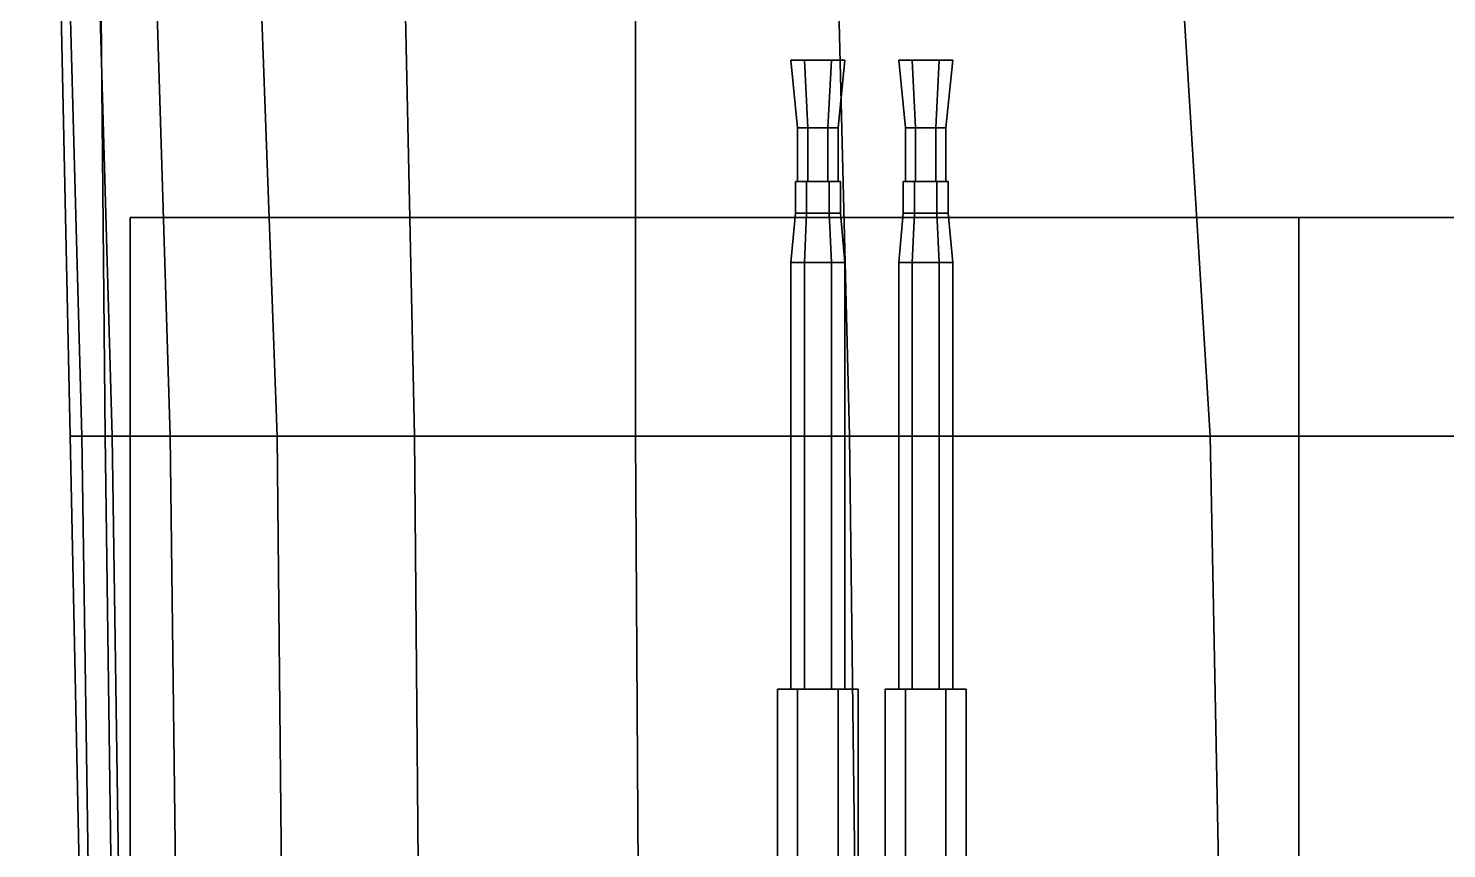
# Model space of a CAD drawing. Header units: millimetres. Extents: x -6 to 6, y -93 to 86.
# Drawn here: x -6.377 to -3.221, y -5.635 to -3.809 of the extents above; entities that cross this region are included whole.
import ezdxf

# ---------------------------------------------------------------- set-up
doc = ezdxf.new("R2010")
doc.units = ezdxf.units.MM
doc.layers.add('gun', color=1, linetype='Continuous')
doc.layers.add('railings', color=6, linetype='Continuous')

msp = doc.modelspace()

# ---------------------------------------------------------------- linework, layer by layer
for points in [[(-6.2474, -0.349, 3.5468), (-6.3768, -0.349, 1.9112), (-6.2837, -4.7166, 1.9112), (-6.206, -4.7166, 3.4019)], [(-6.3768, -0.349, 1.9112), (-6.3768, -0.349, 0.9226), (-6.2578, -4.7166, 0.9226), (-6.2837, -4.7166, 1.9112)], [(-6.3768, -0.349, 0.9226), (-6.3147, -0.349, 0.0582), (-6.1905, -4.7166, 0.0582), (-6.2578, -4.7166, 0.9226)], [(-6.3147, -0.349, 0.0582), (-6.1957, -0.349, -0.7544), (-6.0611, -4.7166, -0.7544), (-6.1905, -4.7166, 0.0582)], [(6.2474, -0.349, 3.5468), (-6.2474, -0.349, 3.5468), (-6.206, -4.7166, 3.4019), (6.206, -4.7166, 3.4019)], [(-6.1957, -0.349, -0.7544), (-5.9835, -0.349, -1.4325), (-5.823, -4.7166, -1.4325), (-6.0611, -4.7166, -0.7544)], [(-5.9835, -0.349, -1.4325), (-5.6108, -0.349, -2.1105), (-5.5176, -4.7166, -2.0225), (-5.823, -4.7166, -1.4325)], [(-5.6108, -0.349, -2.1105), (-5.0259, -0.349, -2.7886), (-5.0259, -4.7166, -2.5764), (-5.5176, -4.7166, -2.0225)], [(-5.0259, -0.349, -2.7886), (-4.6584, -0.349, -3.0267), (-4.5497, -4.7166, -2.9749), (-5.0259, -4.7166, -2.5764)], [(-4.6584, -0.349, -3.0267), (-4.0166, -0.349, -3.3579), (-3.7474, -4.7166, -3.3579), (-4.5497, -4.7166, -2.9749)], [(-4.0166, -0.349, -3.3579), (-2.9141, -0.349, -3.6633), (-2.9141, -4.7166, -3.5753), (-3.7474, -4.7166, -3.3579)], [(-3.55, -8.28, 5.46), (-3.55, -4.23, 5.58), (-6.15, -4.23, 5.58), (-6.15, -8.28, 5.46)], [(-6.15, -8.28, 5.46), (-6.15, -4.23, 5.58), (-3.55, -4.23, 5.58), (-3.55, -8.28, 5.46)], [(-6.15, -8.28, 5.46), (-6.15, -4.23, 5.58), (-6.15, -4.23, 6.48), (-6.15, -8.28, 6.4)], [(-6.15, -8.28, 6.4), (-6.15, -4.23, 6.48), (-6.15, -4.23, 5.58), (-6.15, -8.28, 5.46)], [(-6.15, -4.23, 5.58), (-2.95, -4.23, 5.58), (-2.95, -4.23, 6.48), (-6.15, -4.23, 6.48)], [(-6.15, -4.23, 6.48), (-2.95, -4.23, 6.48), (-2.95, -4.23, 5.58), (-6.15, -4.23, 5.58)], [(-3.55, -4.23, 5.58), (-3.55, -4.23, 3.41), (-3.55, -8.28, 3.24), (-3.55, -8.28, 5.46)], [(3.55, -8.28, 5.46), (3.55, -4.23, 5.58), (-3.55, -4.23, 5.58), (-3.55, -8.28, 5.46)], [(-2.95, -4.23, 3.33), (-3.55, -4.23, 3.41), (-3.55, -4.23, 5.58), (-2.95, -4.23, 5.58)], [(-6.206, -4.7166, 3.4019), (-6.2837, -4.7166, 1.9112), (-6.1957, -8.9542, 1.9112), (-6.1491, -8.9542, 3.2208)], [(-6.2837, -4.7166, 1.9112), (-6.2578, -4.7166, 0.9226), (-6.1957, -8.9542, 0.9226), (-6.1957, -8.9542, 1.9112)], [(-6.2578, -4.7166, 0.9226), (-6.1905, -4.7166, 0.0582), (-6.1284, -8.9542, 0.0582), (-6.1957, -8.9542, 0.9226)], [(6.206, -4.7166, 3.4019), (-6.206, -4.7166, 3.4019), (-6.1491, -8.9542, 3.2208), (6.1491, -8.9542, 3.2208)], [(-6.1905, -4.7166, 0.0582), (-6.0611, -4.7166, -0.7544), (-6.0093, -8.9542, -0.7544), (-6.1284, -8.9542, 0.0582)], [(-6.0611, -4.7166, -0.7544), (-5.823, -4.7166, -1.4325), (-5.7816, -8.9542, -1.4325), (-6.0093, -8.9542, -0.7544)], [(-5.823, -4.7166, -1.4325), (-5.5176, -4.7166, -2.0225), (-5.4814, -8.9542, -2.0225), (-5.7816, -8.9542, -1.4325)], [(-5.5176, -4.7166, -2.0225), (-5.0259, -4.7166, -2.5764), (-5, -8.9542, -2.5764), (-5.4814, -8.9542, -2.0225)], [(-5.0259, -4.7166, -2.5764), (-4.5497, -4.7166, -2.9749), (-4.4979, -8.9542, -2.9749), (-5, -8.9542, -2.5764)], [(-4.5497, -4.7166, -2.9749), (-3.7474, -4.7166, -3.3579), (-3.6646, -8.9542, -3.3579), (-4.4979, -8.9542, -2.9749)], [(-3.7474, -4.7166, -3.3579), (-2.9141, -4.7166, -3.5753), (-2.8416, -8.9542, -3.5753), (-3.6646, -8.9542, -3.3579)]]:
    msp.add_3dface(points)
at = {"layer": 'gun'}
for points in [[(-4.665, -4.03, 7.18), (-4.6425, -4.03, 7.219), (-4.65, -3.88, 7.232), (-4.68, -3.88, 7.18)], [(-4.6425, -4.03, 7.141), (-4.665, -4.03, 7.18), (-4.68, -3.88, 7.18), (-4.65, -3.88, 7.128)], [(-4.665, -4.03, 7.18), (-4.6425, -4.03, 7.141), (-4.65, -3.88, 7.128), (-4.68, -3.88, 7.18)], [(-4.6425, -4.03, 7.219), (-4.665, -4.03, 7.18), (-4.68, -3.88, 7.18), (-4.65, -3.88, 7.232)], [(-4.6425, -4.03, 7.219), (-4.5975, -4.03, 7.219), (-4.59, -3.88, 7.232), (-4.65, -3.88, 7.232)], [(-4.5975, -4.03, 7.141), (-4.6425, -4.03, 7.141), (-4.65, -3.88, 7.128), (-4.59, -3.88, 7.128)], [(-4.6425, -4.03, 7.141), (-4.5975, -4.03, 7.141), (-4.59, -3.88, 7.128), (-4.65, -3.88, 7.128)], [(-4.5975, -4.03, 7.219), (-4.6425, -4.03, 7.219), (-4.65, -3.88, 7.232), (-4.59, -3.88, 7.232)], [(-4.5975, -4.03, 7.219), (-4.575, -4.03, 7.18), (-4.56, -3.88, 7.18), (-4.59, -3.88, 7.232)], [(-4.575, -4.03, 7.18), (-4.5975, -4.03, 7.141), (-4.59, -3.88, 7.128), (-4.56, -3.88, 7.18)], [(-4.5975, -4.03, 7.141), (-4.575, -4.03, 7.18), (-4.56, -3.88, 7.18), (-4.59, -3.88, 7.128)], [(-4.575, -4.03, 7.18), (-4.5975, -4.03, 7.219), (-4.59, -3.88, 7.232), (-4.56, -3.88, 7.18)], [(-4.425, -4.03, 7.18), (-4.4025, -4.03, 7.219), (-4.41, -3.88, 7.232), (-4.44, -3.88, 7.18)], [(-4.4025, -4.03, 7.141), (-4.425, -4.03, 7.18), (-4.44, -3.88, 7.18), (-4.41, -3.88, 7.128)], [(-4.425, -4.03, 7.18), (-4.4025, -4.03, 7.141), (-4.41, -3.88, 7.128), (-4.44, -3.88, 7.18)], [(-4.4025, -4.03, 7.219), (-4.425, -4.03, 7.18), (-4.44, -3.88, 7.18), (-4.41, -3.88, 7.232)], [(-4.4025, -4.03, 7.219), (-4.3575, -4.03, 7.219), (-4.35, -3.88, 7.232), (-4.41, -3.88, 7.232)], [(-4.3575, -4.03, 7.141), (-4.4025, -4.03, 7.141), (-4.41, -3.88, 7.128), (-4.35, -3.88, 7.128)], [(-4.4025, -4.03, 7.141), (-4.3575, -4.03, 7.141), (-4.35, -3.88, 7.128), (-4.41, -3.88, 7.128)], [(-4.3575, -4.03, 7.219), (-4.4025, -4.03, 7.219), (-4.41, -3.88, 7.232), (-4.35, -3.88, 7.232)], [(-4.3575, -4.03, 7.219), (-4.335, -4.03, 7.18), (-4.32, -3.88, 7.18), (-4.35, -3.88, 7.232)], [(-4.335, -4.03, 7.18), (-4.3575, -4.03, 7.141), (-4.35, -3.88, 7.128), (-4.32, -3.88, 7.18)], [(-4.3575, -4.03, 7.141), (-4.335, -4.03, 7.18), (-4.32, -3.88, 7.18), (-4.35, -3.88, 7.128)], [(-4.335, -4.03, 7.18), (-4.3575, -4.03, 7.219), (-4.35, -3.88, 7.232), (-4.32, -3.88, 7.18)], [(-4.665, -4.15, 7.18), (-4.6425, -4.15, 7.219), (-4.6425, -4.03, 7.219), (-4.665, -4.03, 7.18)], [(-4.6425, -4.15, 7.141), (-4.665, -4.15, 7.18), (-4.665, -4.03, 7.18), (-4.6425, -4.03, 7.141)], [(-4.6425, -4.03, 7.219), (-4.5975, -4.03, 7.219), (-4.575, -4.03, 7.18), (-4.665, -4.03, 7.18)], [(-4.665, -4.03, 7.18), (-4.575, -4.03, 7.18), (-4.5975, -4.03, 7.141), (-4.6425, -4.03, 7.141)], [(-4.6425, -4.15, 7.219), (-4.5975, -4.15, 7.219), (-4.5975, -4.03, 7.219), (-4.6425, -4.03, 7.219)], [(-4.5975, -4.15, 7.141), (-4.6425, -4.15, 7.141), (-4.6425, -4.03, 7.141), (-4.5975, -4.03, 7.141)], [(-4.5975, -4.15, 7.219), (-4.575, -4.15, 7.18), (-4.575, -4.03, 7.18), (-4.5975, -4.03, 7.219)], [(-4.575, -4.15, 7.18), (-4.5975, -4.15, 7.141), (-4.5975, -4.03, 7.141), (-4.575, -4.03, 7.18)], [(-4.425, -4.15, 7.18), (-4.4025, -4.15, 7.219), (-4.4025, -4.03, 7.219), (-4.425, -4.03, 7.18)], [(-4.4025, -4.15, 7.141), (-4.425, -4.15, 7.18), (-4.425, -4.03, 7.18), (-4.4025, -4.03, 7.141)], [(-4.4025, -4.03, 7.219), (-4.3575, -4.03, 7.219), (-4.335, -4.03, 7.18), (-4.425, -4.03, 7.18)], [(-4.425, -4.03, 7.18), (-4.335, -4.03, 7.18), (-4.3575, -4.03, 7.141), (-4.4025, -4.03, 7.141)], [(-4.4025, -4.15, 7.219), (-4.3575, -4.15, 7.219), (-4.3575, -4.03, 7.219), (-4.4025, -4.03, 7.219)], [(-4.3575, -4.15, 7.141), (-4.4025, -4.15, 7.141), (-4.4025, -4.03, 7.141), (-4.3575, -4.03, 7.141)], [(-4.3575, -4.15, 7.219), (-4.335, -4.15, 7.18), (-4.335, -4.03, 7.18), (-4.3575, -4.03, 7.219)], [(-4.335, -4.15, 7.18), (-4.3575, -4.15, 7.141), (-4.3575, -4.03, 7.141), (-4.335, -4.03, 7.18)], [(-4.67, -4.22, 7.18), (-4.645, -4.22, 7.2233), (-4.645, -4.15, 7.2233), (-4.67, -4.15, 7.18)], [(-4.645, -4.22, 7.1367), (-4.67, -4.22, 7.18), (-4.67, -4.15, 7.18), (-4.645, -4.15, 7.1367)], [(-4.645, -4.15, 7.2233), (-4.595, -4.15, 7.2233), (-4.57, -4.15, 7.18), (-4.67, -4.15, 7.18)], [(-4.67, -4.15, 7.18), (-4.57, -4.15, 7.18), (-4.595, -4.15, 7.1367), (-4.645, -4.15, 7.1367)], [(-4.645, -4.22, 7.2233), (-4.595, -4.22, 7.2233), (-4.595, -4.15, 7.2233), (-4.645, -4.15, 7.2233)], [(-4.595, -4.22, 7.1367), (-4.645, -4.22, 7.1367), (-4.645, -4.15, 7.1367), (-4.595, -4.15, 7.1367)], [(-4.595, -4.22, 7.2233), (-4.57, -4.22, 7.18), (-4.57, -4.15, 7.18), (-4.595, -4.15, 7.2233)], [(-4.57, -4.22, 7.18), (-4.595, -4.22, 7.1367), (-4.595, -4.15, 7.1367), (-4.57, -4.15, 7.18)], [(-4.43, -4.22, 7.18), (-4.405, -4.22, 7.2233), (-4.405, -4.15, 7.2233), (-4.43, -4.15, 7.18)], [(-4.405, -4.22, 7.1367), (-4.43, -4.22, 7.18), (-4.43, -4.15, 7.18), (-4.405, -4.15, 7.1367)], [(-4.405, -4.15, 7.2233), (-4.355, -4.15, 7.2233), (-4.33, -4.15, 7.18), (-4.43, -4.15, 7.18)], [(-4.43, -4.15, 7.18), (-4.33, -4.15, 7.18), (-4.355, -4.15, 7.1367), (-4.405, -4.15, 7.1367)], [(-4.405, -4.22, 7.2233), (-4.355, -4.22, 7.2233), (-4.355, -4.15, 7.2233), (-4.405, -4.15, 7.2233)], [(-4.355, -4.22, 7.1367), (-4.405, -4.22, 7.1367), (-4.405, -4.15, 7.1367), (-4.355, -4.15, 7.1367)], [(-4.355, -4.22, 7.2233), (-4.33, -4.22, 7.18), (-4.33, -4.15, 7.18), (-4.355, -4.15, 7.2233)], [(-4.33, -4.22, 7.18), (-4.355, -4.22, 7.1367), (-4.355, -4.15, 7.1367), (-4.33, -4.15, 7.18)], [(-4.67, -4.22, 7.18), (-4.645, -4.22, 7.1367), (-4.65, -4.33, 7.128), (-4.68, -4.33, 7.18)], [(-4.645, -4.22, 7.2233), (-4.67, -4.22, 7.18), (-4.68, -4.33, 7.18), (-4.65, -4.33, 7.232)], [(-4.645, -4.22, 7.1367), (-4.595, -4.22, 7.1367), (-4.59, -4.33, 7.128), (-4.65, -4.33, 7.128)], [(-4.595, -4.22, 7.2233), (-4.645, -4.22, 7.2233), (-4.65, -4.33, 7.232), (-4.59, -4.33, 7.232)], [(-4.595, -4.22, 7.1367), (-4.57, -4.22, 7.18), (-4.56, -4.33, 7.18), (-4.59, -4.33, 7.128)], [(-4.57, -4.22, 7.18), (-4.595, -4.22, 7.2233), (-4.59, -4.33, 7.232), (-4.56, -4.33, 7.18)], [(-4.43, -4.22, 7.18), (-4.405, -4.22, 7.1367), (-4.41, -4.33, 7.128), (-4.44, -4.33, 7.18)], [(-4.405, -4.22, 7.2233), (-4.43, -4.22, 7.18), (-4.44, -4.33, 7.18), (-4.41, -4.33, 7.232)], [(-4.405, -4.22, 7.1367), (-4.355, -4.22, 7.1367), (-4.35, -4.33, 7.128), (-4.41, -4.33, 7.128)], [(-4.355, -4.22, 7.2233), (-4.405, -4.22, 7.2233), (-4.41, -4.33, 7.232), (-4.35, -4.33, 7.232)], [(-4.355, -4.22, 7.1367), (-4.33, -4.22, 7.18), (-4.32, -4.33, 7.18), (-4.35, -4.33, 7.128)], [(-4.33, -4.22, 7.18), (-4.355, -4.22, 7.2233), (-4.35, -4.33, 7.232), (-4.32, -4.33, 7.18)], [(-4.68, -5.28, 7.18), (-4.65, -5.28, 7.232), (-4.65, -4.33, 7.232), (-4.68, -4.33, 7.18)], [(-4.65, -5.28, 7.128), (-4.68, -5.28, 7.18), (-4.68, -4.33, 7.18), (-4.65, -4.33, 7.128)], [(-4.65, -5.28, 7.232), (-4.59, -5.28, 7.232), (-4.59, -4.33, 7.232), (-4.65, -4.33, 7.232)], [(-4.59, -5.28, 7.128), (-4.65, -5.28, 7.128), (-4.65, -4.33, 7.128), (-4.59, -4.33, 7.128)], [(-4.59, -5.28, 7.232), (-4.56, -5.28, 7.18), (-4.56, -4.33, 7.18), (-4.59, -4.33, 7.232)], [(-4.56, -5.28, 7.18), (-4.59, -5.28, 7.128), (-4.59, -4.33, 7.128), (-4.56, -4.33, 7.18)], [(-4.44, -5.28, 7.18), (-4.41, -5.28, 7.232), (-4.41, -4.33, 7.232), (-4.44, -4.33, 7.18)], [(-4.41, -5.28, 7.128), (-4.44, -5.28, 7.18), (-4.44, -4.33, 7.18), (-4.41, -4.33, 7.128)], [(-4.41, -5.28, 7.232), (-4.35, -5.28, 7.232), (-4.35, -4.33, 7.232), (-4.41, -4.33, 7.232)], [(-4.35, -5.28, 7.128), (-4.41, -5.28, 7.128), (-4.41, -4.33, 7.128), (-4.35, -4.33, 7.128)], [(-4.35, -5.28, 7.232), (-4.32, -5.28, 7.18), (-4.32, -4.33, 7.18), (-4.35, -4.33, 7.232)], [(-4.32, -5.28, 7.18), (-4.35, -5.28, 7.128), (-4.35, -4.33, 7.128), (-4.32, -4.33, 7.18)], [(-4.71, -6.32, 7.18), (-4.665, -6.32, 7.2579), (-4.665, -5.28, 7.2579), (-4.71, -5.28, 7.18)], [(-4.665, -6.32, 7.1021), (-4.71, -6.32, 7.18), (-4.71, -5.28, 7.18), (-4.665, -5.28, 7.1021)], [(-4.665, -5.28, 7.2579), (-4.575, -5.28, 7.2579), (-4.53, -5.28, 7.18), (-4.71, -5.28, 7.18)], [(-4.71, -5.28, 7.18), (-4.53, -5.28, 7.18), (-4.575, -5.28, 7.1021), (-4.665, -5.28, 7.1021)], [(-4.665, -6.32, 7.2579), (-4.575, -6.32, 7.2579), (-4.575, -5.28, 7.2579), (-4.665, -5.28, 7.2579)], [(-4.575, -6.32, 7.1021), (-4.665, -6.32, 7.1021), (-4.665, -5.28, 7.1021), (-4.575, -5.28, 7.1021)], [(-4.575, -6.32, 7.2579), (-4.53, -6.32, 7.18), (-4.53, -5.28, 7.18), (-4.575, -5.28, 7.2579)], [(-4.53, -6.32, 7.18), (-4.575, -6.32, 7.1021), (-4.575, -5.28, 7.1021), (-4.53, -5.28, 7.18)], [(-4.47, -6.32, 7.18), (-4.425, -6.32, 7.2579), (-4.425, -5.28, 7.2579), (-4.47, -5.28, 7.18)], [(-4.425, -6.32, 7.1021), (-4.47, -6.32, 7.18), (-4.47, -5.28, 7.18), (-4.425, -5.28, 7.1021)], [(-4.425, -5.28, 7.2579), (-4.335, -5.28, 7.2579), (-4.29, -5.28, 7.18), (-4.47, -5.28, 7.18)], [(-4.47, -5.28, 7.18), (-4.29, -5.28, 7.18), (-4.335, -5.28, 7.1021), (-4.425, -5.28, 7.1021)], [(-4.425, -6.32, 7.2579), (-4.335, -6.32, 7.2579), (-4.335, -5.28, 7.2579), (-4.425, -5.28, 7.2579)], [(-4.335, -6.32, 7.1021), (-4.425, -6.32, 7.1021), (-4.425, -5.28, 7.1021), (-4.335, -5.28, 7.1021)], [(-4.335, -6.32, 7.2579), (-4.29, -6.32, 7.18), (-4.29, -5.28, 7.18), (-4.335, -5.28, 7.2579)], [(-4.29, -6.32, 7.18), (-4.335, -6.32, 7.1021), (-4.335, -5.28, 7.1021), (-4.29, -5.28, 7.18)]]:
    msp.add_3dface(points, dxfattribs=at)
at = {"layer": 'railings'}
for points in [[(-6.15, -8.28, 5.47), (-6.15, -4.23, 5.58), (-6.15, -4.23, 3.41), (-6.15, -8.28, 3.24)], [(-6.15, -8.28, 3.24), (-6.15, -4.23, 3.41), (-6.15, -4.23, 5.58), (-6.15, -8.28, 5.47)]]:
    msp.add_3dface(points, dxfattribs=at)

doc.saveas('drawing.dxf')
